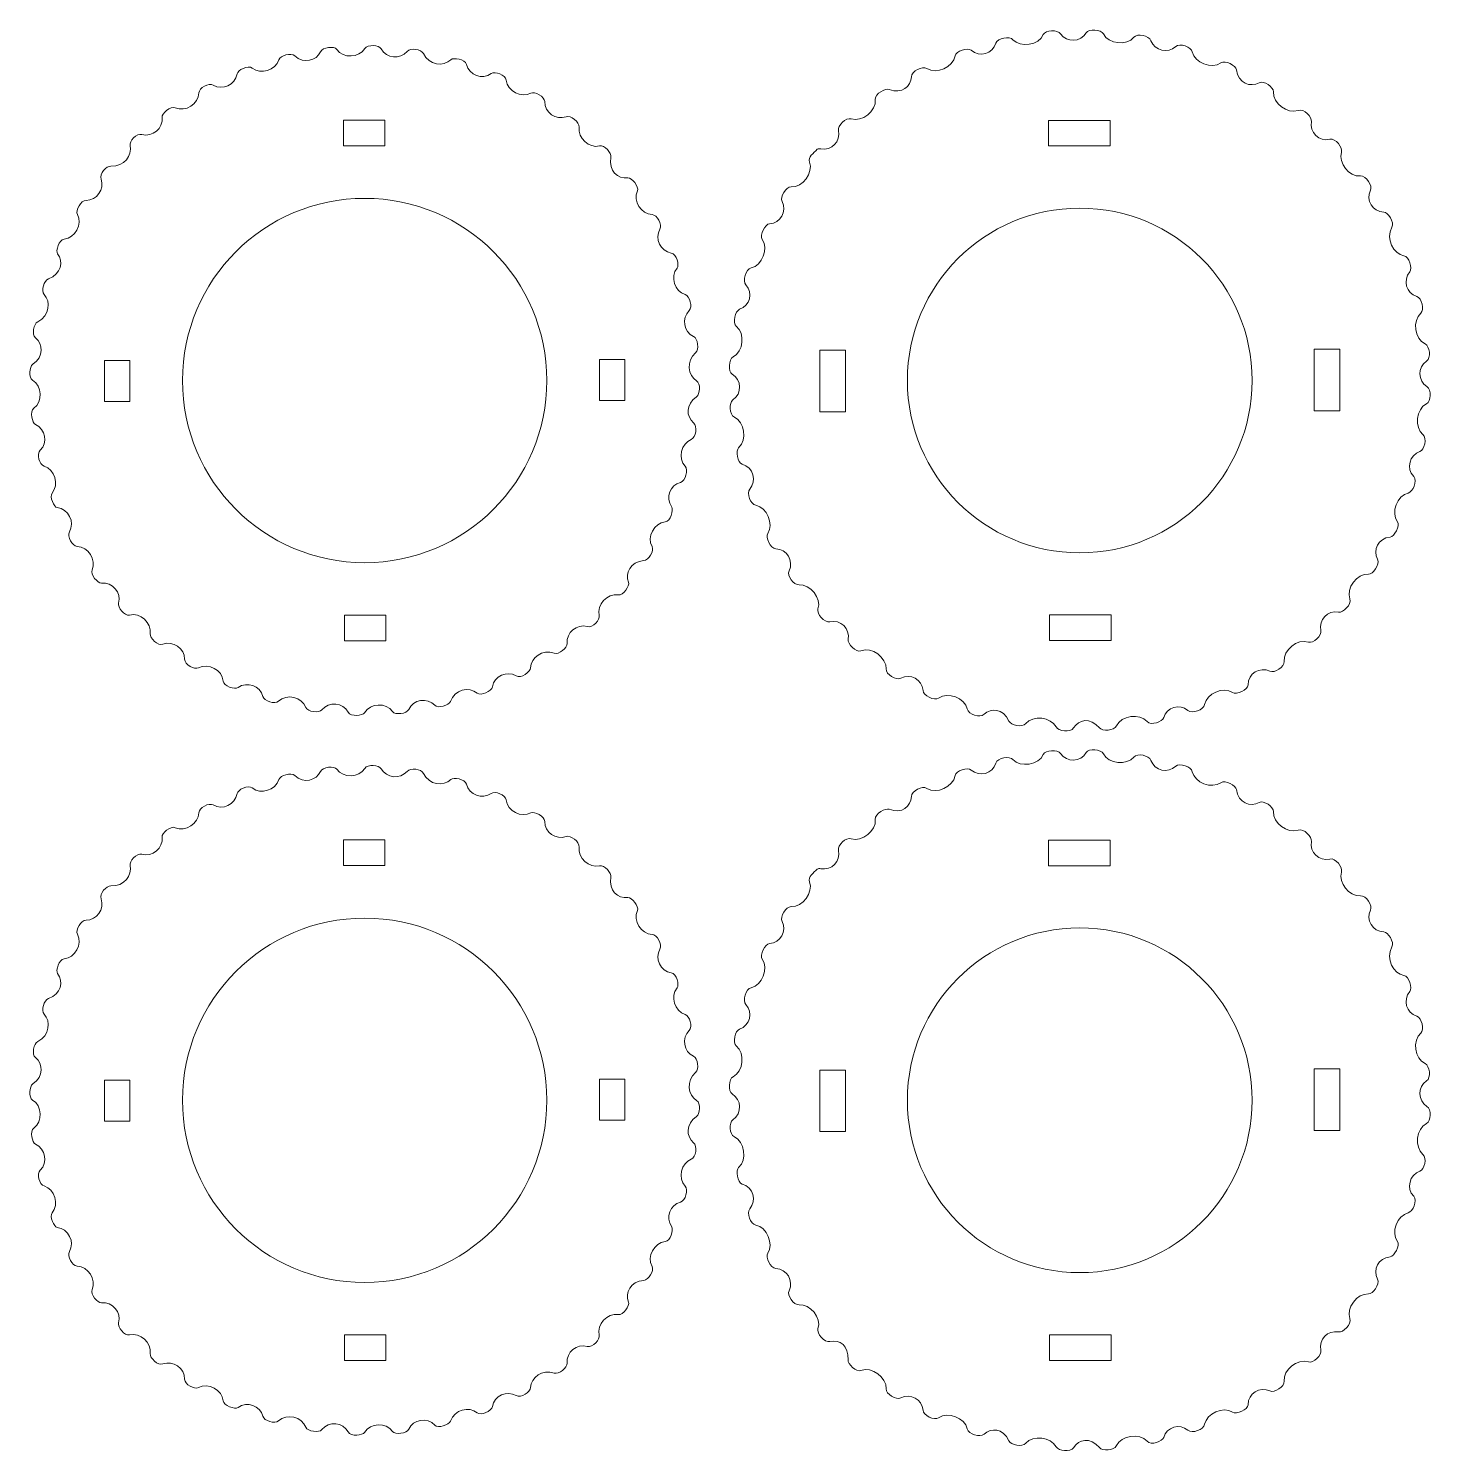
# Model space of a CAD drawing. Header units: centimetres. Extents: x -58 to 58, y -52 to 52.
# Drawn here: x -15.16 to 1.44, y -35.23 to -18.39 of the extents above; entities that cross this region are included whole.
import ezdxf

# ---------------------------------------------------------------- set-up
doc = ezdxf.new("R2010")
doc.units = ezdxf.units.CM
doc.header["$MEASUREMENT"] = 0
doc.layers.add('Camada 1', color=7, linetype='Continuous')

msp = doc.modelspace()

# ---------------------------------------------------------------- linework, layer by layer
at = {"layer": 'Camada 1', "color": 3, "lineweight": 9}
for points in [[(-3.51387, -18.522), (-3.55202, -18.47966), (-3.6971, -18.49992), (-3.71607, -18.5643)], [(-3.15511, -18.46235), (-3.20832, -18.58851), (-3.42526, -18.62031), (-3.51387, -18.522)], [(-2.95071, -18.45138), (-2.98402, -18.40265), (-3.13225, -18.40814), (-3.15511, -18.46235)], [(-2.64811, -18.44008), (-2.71447, -18.55424), (-2.87692, -18.55937), (-2.95071, -18.45138)], [(-2.44396, -18.45488), (-2.47088, -18.4021), (-2.61876, -18.38963), (-2.64811, -18.44008)], [(-2.08465, -18.49403), (-2.16903, -18.59662), (-2.38359, -18.57321), (-2.44396, -18.45488)], [(-1.88172, -18.5338), (-1.90392, -18.47288), (-2.04321, -18.44361), (-2.08465, -18.49403)], [(-12.00742, -18.71298), (-12.05021, -18.6738), (-12.1797, -18.70798), (-12.19524, -18.7606)], [(-11.70217, -18.66399), (-11.75112, -18.77082), (-11.8978, -18.81336), (-12.00742, -18.71298)], [(-11.50954, -18.6372), (-11.54057, -18.59256), (-11.6787, -18.61279), (-11.70217, -18.66399)], [(-11.17804, -18.62796), (-11.24631, -18.73833), (-11.43394, -18.74594), (-11.50954, -18.6372)], [(-10.98464, -18.6317), (-11.01005, -18.58491), (-11.14503, -18.5746), (-11.17804, -18.62796)], [(-10.67813, -18.66253), (-10.75965, -18.75958), (-10.92375, -18.74383), (-10.98464, -18.6317)], [(-10.48448, -18.68631), (-10.5089, -18.63584), (-10.63759, -18.61426), (-10.67813, -18.66253)], [(-10.16071, -18.75873), (-10.24973, -18.84429), (-10.41722, -18.82523), (-10.48448, -18.68631)], [(-4.008, -18.6475), (-4.04784, -18.61187), (-4.19088, -18.65572), (-4.19886, -18.71334)], [(-3.71607, -18.5643), (-3.75334, -18.69073), (-3.91011, -18.73504), (-4.008, -18.6475)], [(-1.58938, -18.60241), (-1.68293, -18.69146), (-1.8376, -18.65499), (-1.88172, -18.5338)], [(-1.39316, -18.66682), (-1.405, -18.61125), (-1.54079, -18.55616), (-1.58938, -18.60241)], [(-1.05641, -18.79697), (-1.16505, -18.87515), (-1.36574, -18.79561), (-1.39316, -18.66682)], [(-12.50879, -18.8591), (-12.5604, -18.8177), (-12.68243, -18.88356), (-12.68891, -18.925)], [(-12.19524, -18.7606), (-12.23212, -18.88532), (-12.40811, -18.93987), (-12.50879, -18.8591)], [(-9.97667, -18.81545), (-9.99186, -18.75167), (-10.13097, -18.73016), (-10.16071, -18.75873)], [(-9.6843, -18.92361), (-9.78786, -18.99909), (-9.94678, -18.94109), (-9.97667, -18.81545)], [(-4.53134, -18.86406), (-4.58634, -18.82827), (-4.71159, -18.89627), (-4.71427, -18.95978)], [(-4.19886, -18.71334), (-4.2176, -18.84897), (-4.42001, -18.93648), (-4.53134, -18.86406)], [(-0.87138, -18.87861), (-0.87799, -18.83228), (-1.00114, -18.7572), (-1.05641, -18.79697)], [(-12.68891, -18.925), (-12.70999, -19.05971), (-12.86258, -19.12451), (-12.96982, -19.06049)], [(-9.50811, -19.0001), (-9.51542, -18.94163), (-9.63876, -18.8904), (-9.6843, -18.92361)], [(-9.21515, -19.15417), (-9.32623, -19.21489), (-9.49132, -19.13446), (-9.50811, -19.0001)], [(-4.71427, -18.95978), (-4.71917, -19.07622), (-4.82694, -19.16974), (-4.97837, -19.11096)], [(-0.60338, -19.03137), (-0.70611, -19.08781), (-0.84842, -19.03984), (-0.87138, -18.87861)], [(-0.43481, -19.13916), (-0.43092, -19.08157), (-0.54796, -19.00094), (-0.60338, -19.03137)], [(-13.14024, -19.15224), (-13.14359, -19.28172), (-13.3009, -19.38103), (-13.41925, -19.32882)], [(-12.96982, -19.06049), (-13.0229, -19.02882), (-13.13875, -19.09439), (-13.14024, -19.15224)], [(-9.05127, -19.25459), (-9.04997, -19.1989), (-9.16956, -19.12926), (-9.21515, -19.15417)], [(-4.97837, -19.11096), (-5.01784, -19.09563), (-5.14848, -19.15632), (-5.14135, -19.23196)], [(-0.14201, -19.35767), (-0.2676, -19.40403), (-0.44382, -19.27279), (-0.43481, -19.13916)], [(-13.41925, -19.32882), (-13.47949, -19.30225), (-13.58201, -19.39739), (-13.57619, -19.44028)], [(-8.79733, -19.43295), (-8.91696, -19.47938), (-9.05421, -19.38321), (-9.05127, -19.25459)], [(-5.14135, -19.23196), (-5.12877, -19.365), (-5.3002, -19.5012), (-5.42691, -19.45863)], [(0.0154, -19.491), (0.0253, -19.43986), (-0.07365, -19.33244), (-0.14201, -19.35767)], [(-13.57619, -19.44028), (-13.55888, -19.56809), (-13.68933, -19.68058), (-13.81522, -19.6427)], [(-8.64523, -19.55776), (-8.63627, -19.49542), (-8.74654, -19.41324), (-8.79733, -19.43295)], [(-5.42691, -19.45863), (-5.4876, -19.43823), (-5.59003, -19.53542), (-5.57608, -19.5975)], [(0.2342, -19.69927), (0.10722, -19.7304), (-0.00941, -19.61927), (0.0154, -19.491)], [(-13.81522, -19.6427), (-13.87421, -19.62494), (-13.96692, -19.72662), (-13.95483, -19.77482)], [(-8.40161, -19.77847), (-8.52734, -19.80974), (-8.66365, -19.68582), (-8.64523, -19.55776)], [(-5.57608, -19.5975), (-5.54766, -19.72399), (-5.66008, -19.83941), (-5.78739, -19.81395)], [(0.37089, -19.85313), (0.38818, -19.79968), (0.30034, -19.68305), (0.2342, -19.69927)], [(-13.95483, -19.77482), (-13.92619, -19.88916), (-14.02323, -20.0277), (-14.18008, -20.01688)], [(-8.26904, -19.91404), (-8.25948, -19.86385), (-8.34416, -19.76417), (-8.40161, -19.77847)], [(-5.82732, -19.81754), (-5.87319, -19.86298), (-5.94077, -19.91023), (-5.91855, -19.96973)], [(-5.8273, -19.81752), (-5.8273, -19.81752), (-5.8273, -19.81753), (-5.82732, -19.81754)], [(-5.78739, -19.81395), (-5.80157, -19.81111), (-5.81373, -19.81264), (-5.8273, -19.81752)], [(0.59489, -20.13381), (0.46291, -20.14614), (0.33024, -19.97878), (0.37089, -19.85313)], [(-14.18008, -20.01688), (-14.2327, -20.01324), (-14.31966, -20.10724), (-14.29649, -20.17118)], [(-8.06996, -20.15622), (-8.1864, -20.16987), (-8.29895, -20.07106), (-8.26904, -19.91404)], [(-5.91855, -19.96973), (-5.87185, -20.09484), (-6.00163, -20.2704), (-6.13485, -20.26263)], [(-14.29649, -20.17118), (-14.25355, -20.28959), (-14.3485, -20.42379), (-14.4748, -20.42215)], [(-7.95445, -20.30938), (-7.93174, -20.26119), (-8.01876, -20.15023), (-8.06996, -20.15622)], [(0.71525, -20.30295), (0.73959, -20.25426), (0.66481, -20.12728), (0.59489, -20.13381)], [(-7.78011, -20.59037), (-7.91067, -20.58767), (-8.01106, -20.42953), (-7.95445, -20.30938)], [(-6.13485, -20.26263), (-6.19916, -20.25887), (-6.27293, -20.3805), (-6.24359, -20.43621)], [(0.87019, -20.56109), (0.73929, -20.55761), (0.65663, -20.42013), (0.71525, -20.30295)], [(-14.4748, -20.42215), (-14.53246, -20.42141), (-14.60372, -20.54039), (-14.5776, -20.5892)], [(-13.33406, -22.55212), (-13.33406, -21.36249), (-12.36965, -20.39811), (-11.18003, -20.39811)], [(-11.18003, -20.39811), (-9.99037, -20.39811), (-9.02598, -21.36249), (-9.02598, -22.55212)], [(-6.24359, -20.43621), (-6.18265, -20.55188), (-6.26308, -20.69197), (-6.39328, -20.69878)], [(-4.76201, -22.5518), (-4.76201, -21.42619), (-3.84952, -20.51367), (-2.72391, -20.51367)], [(-2.72391, -20.51367), (-1.59827, -20.51367), (-0.68579, -21.42619), (-0.68579, -22.5518)], [(-14.5776, -20.5892), (-14.51636, -20.70358), (-14.60355, -20.86904), (-14.73519, -20.88004)], [(-7.68805, -20.7638), (-7.65603, -20.70987), (-7.72591, -20.59147), (-7.78011, -20.59037)], [(-6.39328, -20.69878), (-6.44161, -20.7013), (-6.51519, -20.83364), (-6.47866, -20.88437)], [(0.9673, -20.738), (0.99937, -20.68054), (0.92213, -20.56248), (0.87019, -20.56109)], [(-7.55542, -21.04476), (-7.68208, -21.0253), (-7.7532, -20.8736), (-7.68805, -20.7638)], [(1.11009, -21.07673), (0.99092, -21.05694), (0.88804, -20.87999), (0.9673, -20.738)], [(-14.73519, -20.88004), (-14.79224, -20.8848), (-14.83766, -21.02191), (-14.81159, -21.05465)], [(-7.4866, -21.22434), (-7.45771, -21.18833), (-7.48891, -21.05499), (-7.55542, -21.04476)], [(-6.47866, -20.88437), (-6.40074, -20.99261), (-6.47893, -21.19282), (-6.60882, -21.22102)], [(-14.81159, -21.05465), (-14.74259, -21.14124), (-14.76378, -21.29449), (-14.92021, -21.35025)], [(1.1789, -21.26755), (1.21562, -21.22567), (1.16971, -21.08663), (1.11009, -21.07673)], [(-14.92021, -21.35025), (-14.96925, -21.36775), (-15.01253, -21.48942), (-14.97003, -21.53444)], [(-7.38946, -21.53705), (-7.51301, -21.49978), (-7.56744, -21.32507), (-7.4866, -21.22434)], [(-6.60882, -21.22102), (-6.67379, -21.23513), (-6.71478, -21.37483), (-6.67268, -21.42076)], [(1.26084, -21.55888), (1.1372, -21.52033), (1.09322, -21.36527), (1.1789, -21.26755)], [(-14.97003, -21.53444), (-14.89049, -21.61868), (-14.90335, -21.78495), (-15.04668, -21.85775)], [(-7.34226, -21.72589), (-7.29853, -21.68451), (-7.33689, -21.5529), (-7.38946, -21.53705)], [(-6.67268, -21.42076), (-6.58546, -21.51595), (-6.62424, -21.66816), (-6.74625, -21.71022)], [(-6.74625, -21.71022), (-6.79954, -21.72859), (-6.83118, -21.87448), (-6.78555, -21.9099)], [(1.30767, -21.75728), (1.35397, -21.71682), (1.32164, -21.57785), (1.26084, -21.55888)], [(-15.04668, -21.85775), (-15.09333, -21.88145), (-15.11938, -22.00914), (-15.07198, -22.04743)], [(-7.28955, -22.03141), (-7.40726, -21.97941), (-7.43597, -21.81456), (-7.34226, -21.72589)], [(1.35942, -22.11783), (1.23848, -22.06144), (1.20716, -21.84514), (1.30767, -21.75728)], [(-15.07198, -22.04743), (-14.9816, -22.12041), (-14.97281, -22.2696), (-15.10375, -22.35917)], [(-7.26649, -22.22374), (-7.22222, -22.18655), (-7.23938, -22.05357), (-7.28955, -22.03141)], [(-6.78555, -21.9099), (-6.67728, -21.99395), (-6.70237, -22.21361), (-6.82287, -22.27317)], [(-7.25434, -22.55551), (-7.35672, -22.49349), (-7.38261, -22.32126), (-7.26649, -22.22374)], [(1.37767, -22.32291), (1.43071, -22.28691), (1.41715, -22.14474), (1.35942, -22.11783)], [(-15.10375, -22.35917), (-15.14761, -22.38916), (-15.15551, -22.51904), (-15.10604, -22.54882)], [(-6.82287, -22.27317), (-6.87586, -22.29936), (-6.8841, -22.44777), (-6.83559, -22.47603)], [(1.38205, -22.6241), (1.27305, -22.55502), (1.2701, -22.39597), (1.37767, -22.32291)], [(-15.10604, -22.54882), (-14.99413, -22.61623), (-14.98628, -22.80405), (-15.09225, -22.8805)], [(-11.18003, -24.70616), (-12.36965, -24.70616), (-13.33406, -23.74177), (-13.33406, -22.55212)], [(-9.02598, -22.55212), (-9.02598, -23.74177), (-9.99037, -24.70616), (-11.18003, -24.70616)], [(-7.25619, -22.74505), (-7.21251, -22.71493), (-7.2044, -22.58575), (-7.25434, -22.55551)], [(-6.83559, -22.47603), (-6.72064, -22.54295), (-6.71609, -22.70902), (-6.82591, -22.78258)], [(-2.72391, -24.5899), (-3.84952, -24.5899), (-4.76201, -23.67742), (-4.76201, -22.5518)], [(-0.68579, -22.5518), (-0.68579, -23.67742), (-1.59827, -24.5899), (-2.72391, -24.5899)], [(1.37562, -22.82778), (1.4314, -22.80029), (1.43575, -22.65813), (1.38205, -22.6241)], [(-15.09225, -22.8805), (-15.14561, -22.91901), (-15.11056, -23.05486), (-15.07386, -23.07105)], [(-7.29046, -23.05399), (-7.37936, -22.97926), (-7.38501, -22.83387), (-7.25619, -22.74505)], [(-6.82591, -22.78258), (-6.87256, -22.81383), (-6.87102, -22.95573), (-6.80816, -22.98467)], [(1.33459, -23.19188), (1.23014, -23.10698), (1.2548, -22.88728), (1.37562, -22.82778)], [(-7.3176, -23.2482), (-7.26133, -23.22624), (-7.24336, -23.09358), (-7.29046, -23.05399)], [(-6.80816, -22.98467), (-6.6907, -23.03873), (-6.65086, -23.25202), (-6.75888, -23.34716)], [(-15.07386, -23.07105), (-14.94961, -23.1259), (-14.92618, -23.29002), (-15.0159, -23.37722)], [(1.29903, -23.39081), (1.34961, -23.37392), (1.38716, -23.23463), (1.33459, -23.19188)], [(-15.0159, -23.37722), (-15.06022, -23.42031), (-15.02696, -23.54906), (-14.97147, -23.56556)], [(-7.3903, -23.56695), (-7.47789, -23.47277), (-7.43745, -23.29497), (-7.3176, -23.2482)], [(-6.75888, -23.34716), (-6.79268, -23.37694), (-6.7743, -23.5267), (-6.71512, -23.5428)], [(1.22487, -23.68754), (1.13458, -23.59236), (1.17429, -23.43243), (1.29903, -23.39081)], [(-14.97147, -23.56556), (-14.84682, -23.60258), (-14.7907, -23.78258), (-14.87626, -23.88369)], [(-7.44622, -23.75675), (-7.38341, -23.74081), (-7.35246, -23.60761), (-7.3903, -23.56695)], [(-6.71512, -23.5428), (-6.58638, -23.57781), (-6.53928, -23.73754), (-6.62694, -23.83686)], [(1.16105, -23.88253), (1.21404, -23.87118), (1.27342, -23.73875), (1.22487, -23.68754)], [(-14.87626, -23.88369), (-14.91076, -23.92447), (-14.85046, -24.05237), (-14.8176, -24.05535)], [(-7.54836, -24.0497), (-7.62944, -23.93079), (-7.5627, -23.78635), (-7.44622, -23.75675)], [(-6.62694, -23.83686), (-6.66775, -23.88312), (-6.61872, -24.01671), (-6.55575, -24.02781)], [(1.03324, -24.22306), (0.95071, -24.11403), (1.03147, -23.91025), (1.16105, -23.88253)], [(-14.8176, -24.05535), (-14.68165, -24.06765), (-14.60459, -24.22937), (-14.67167, -24.34192)], [(-7.62778, -24.22385), (-7.56245, -24.21724), (-7.52526, -24.08358), (-7.54836, -24.0497)], [(-6.55575, -24.02781), (-6.42488, -24.05086), (-6.33923, -24.24941), (-6.41309, -24.36005)], [(-7.78205, -24.51576), (-7.84405, -24.4015), (-7.75704, -24.23695), (-7.62778, -24.22385)], [(0.94581, -24.4038), (0.99404, -24.39932), (1.06554, -24.26573), (1.03324, -24.22306)], [(-14.67167, -24.34192), (-14.70322, -24.39487), (-14.63775, -24.51132), (-14.57995, -24.51299)], [(-6.41309, -24.36005), (-6.44456, -24.40722), (-6.38417, -24.53952), (-6.31817, -24.54146)], [(0.79634, -24.66649), (0.73909, -24.55728), (0.80461, -24.41695), (0.94581, -24.4038)], [(-14.57995, -24.51299), (-14.44942, -24.51672), (-14.35121, -24.67329), (-14.40332, -24.79141)], [(-7.87828, -24.68112), (-7.82565, -24.67706), (-7.75333, -24.56868), (-7.78205, -24.51576)], [(-6.31817, -24.54146), (-6.18725, -24.5453), (-6.10283, -24.6858), (-6.16159, -24.8033)], [(-8.05983, -24.93828), (-8.10423, -24.83003), (-8.03884, -24.69347), (-7.87828, -24.68112)], [(0.69189, -24.8425), (0.73763, -24.84607), (0.82975, -24.7302), (0.79634, -24.66649)], [(-14.40332, -24.79141), (-14.42697, -24.8451), (-14.33645, -24.95342), (-14.29119, -24.94787)], [(-6.16159, -24.8033), (-6.18887, -24.8578), (-6.10732, -24.97491), (-6.04286, -24.96926)], [(0.47022, -25.13367), (0.42481, -25.01065), (0.55152, -24.83156), (0.69189, -24.8425)], [(-14.29119, -24.94787), (-14.16237, -24.93212), (-14.05414, -25.06064), (-14.08947, -25.18408)], [(-8.40516, -25.32951), (-8.43687, -25.20247), (-8.31094, -25.06621), (-8.18244, -25.08678)], [(-8.18244, -25.08678), (-8.11706, -25.09727), (-8.04461, -24.97537), (-8.05983, -24.93828)], [(-6.04286, -24.96926), (-5.91004, -24.95762), (-5.77626, -25.12646), (-5.8193, -25.25299)], [(-14.08947, -25.18408), (-14.10364, -25.23358), (-14.02229, -25.3411), (-13.95934, -25.32528)], [(-5.8193, -25.25299), (-5.8379, -25.30769), (-5.74445, -25.41958), (-5.67784, -25.40439)], [(0.33679, -25.29108), (0.38811, -25.30098), (0.49544, -25.20206), (0.47022, -25.13367)], [(-13.95934, -25.32528), (-13.83298, -25.29348), (-13.69612, -25.41855), (-13.71492, -25.54707)], [(-8.54823, -25.46171), (-8.48432, -25.47995), (-8.39332, -25.37693), (-8.40516, -25.32951)], [(-5.67784, -25.40439), (-5.55179, -25.37569), (-5.43924, -25.4867), (-5.46299, -25.61158)], [(0.12839, -25.50693), (0.09937, -25.38065), (0.20971, -25.26657), (0.33679, -25.29108)], [(-13.71492, -25.54707), (-13.72259, -25.59958), (-13.62519, -25.69312), (-13.56525, -25.6698)], [(-8.78491, -25.66012), (-8.79802, -25.53319), (-8.67094, -25.4267), (-8.54823, -25.46171)], [(-0.02071, -25.64558), (0.03664, -25.6651), (0.14163, -25.56461), (0.12839, -25.50693)], [(-13.56525, -25.6698), (-13.44562, -25.62325), (-13.30709, -25.71992), (-13.30897, -25.84794)], [(-9.21792, -25.94844), (-9.21311, -25.83085), (-9.08033, -25.72569), (-8.93889, -25.77717)], [(-8.93889, -25.77717), (-8.88741, -25.79591), (-8.77944, -25.71321), (-8.78491, -25.66012)], [(-5.46299, -25.61158), (-5.47354, -25.66707), (-5.36792, -25.77101), (-5.31152, -25.748)], [(-5.31152, -25.748), (-5.18419, -25.69607), (-5.00552, -25.8291), (-5.01362, -25.96244)], [(-0.30677, -25.87412), (-0.321, -25.73995), (-0.1484, -25.60212), (-0.02071, -25.64558)], [(-13.30897, -25.84794), (-13.30991, -25.91231), (-13.19182, -25.97515), (-13.14515, -25.94975)], [(-13.14515, -25.94975), (-13.03049, -25.88734), (-12.86307, -25.97554), (-12.85211, -26.10731)], [(-0.47525, -25.98917), (-0.42194, -26.01511), (-0.29981, -25.93976), (-0.30677, -25.87412)], [(-9.66932, -26.17266), (-9.64809, -26.04743), (-9.49781, -25.9781), (-9.38871, -26.04399)], [(-9.38871, -26.04399), (-9.33198, -26.07827), (-9.22005, -26.00061), (-9.21792, -25.94844)], [(-5.01362, -25.96244), (-5.01754, -26.02695), (-4.89384, -26.10045), (-4.84149, -26.07229)], [(-4.84149, -26.07229), (-4.72737, -26.01094), (-4.58651, -26.08748), (-4.5773, -26.2178)], [(-0.73419, -26.15128), (-0.73424, -26.01831), (-0.59381, -25.93142), (-0.47525, -25.98917)], [(-12.85211, -26.10731), (-12.8476, -26.16141), (-12.71475, -26.2125), (-12.67619, -26.18338)], [(-12.67619, -26.18338), (-12.57271, -26.10521), (-12.41388, -26.16221), (-12.38314, -26.28796)], [(-12.19725, -26.34253), (-12.10172, -26.25259), (-11.91949, -26.29499), (-11.87496, -26.41895)], [(-10.16621, -26.34743), (-10.11995, -26.20757), (-9.94371, -26.16785), (-9.84848, -26.24835)], [(-9.84848, -26.24835), (-9.80698, -26.28342), (-9.67873, -26.22818), (-9.66932, -26.17266)], [(-4.5773, -26.2178), (-4.57322, -26.27559), (-4.44502, -26.34436), (-4.39297, -26.30658)], [(-4.39297, -26.30658), (-4.28449, -26.22782), (-4.08227, -26.30769), (-4.05387, -26.43593)], [(-1.24691, -26.38324), (-1.224, -26.25355), (-1.02853, -26.16782), (-0.91784, -26.23982)], [(-0.91784, -26.23982), (-0.86995, -26.27096), (-0.73417, -26.21112), (-0.73419, -26.15128)], [(-12.38314, -26.28796), (-12.37007, -26.34142), (-12.24195, -26.38463), (-12.19725, -26.34253)], [(-11.87496, -26.41895), (-11.85659, -26.47008), (-11.7151, -26.48497), (-11.68534, -26.44688)], [(-11.68534, -26.44688), (-11.60463, -26.34365), (-11.43557, -26.35909), (-11.37426, -26.47336)], [(-11.18292, -26.48028), (-11.11447, -26.36452), (-10.9259, -26.3585), (-10.8505, -26.46706)], [(-10.65933, -26.44158), (-10.60645, -26.32379), (-10.43899, -26.29583), (-10.35122, -26.39258)], [(-10.35122, -26.39258), (-10.31365, -26.43398), (-10.1803, -26.39005), (-10.16621, -26.34743)], [(-4.05387, -26.43593), (-4.03893, -26.50335), (-3.9025, -26.54278), (-3.85545, -26.49941)], [(-3.85545, -26.49941), (-3.77323, -26.4236), (-3.63121, -26.42598), (-3.56207, -26.57862)], [(-1.73134, -26.53861), (-1.69446, -26.41494), (-1.54287, -26.36977), (-1.44424, -26.45253)], [(-1.44424, -26.45253), (-1.39323, -26.49531), (-1.25843, -26.44849), (-1.24691, -26.38324)], [(-11.37426, -26.47336), (-11.34306, -26.5315), (-11.2031, -26.51441), (-11.18292, -26.48028)], [(-10.8505, -26.46706), (-10.82143, -26.50891), (-10.68293, -26.49416), (-10.65933, -26.44158)], [(-3.56207, -26.57862), (-3.53841, -26.63089), (-3.40333, -26.65799), (-3.36152, -26.60823)], [(-3.36152, -26.60823), (-3.27676, -26.50733), (-3.0637, -26.53082), (-3.00382, -26.64867)], [(-2.79761, -26.66021), (-2.73693, -26.56083), (-2.59963, -26.53075), (-2.49171, -26.65902)], [(-2.28932, -26.6353), (-2.23294, -26.51409), (-2.01634, -26.48252), (-1.92841, -26.58349)], [(-1.92841, -26.58349), (-1.88059, -26.6384), (-1.74491, -26.58411), (-1.73134, -26.53861)], [(-3.00382, -26.64867), (-2.97777, -26.69996), (-2.8323, -26.71705), (-2.79761, -26.66021)], [(-2.49171, -26.65902), (-2.45828, -26.69874), (-2.31839, -26.6978), (-2.28932, -26.6353)], [(-2.95071, -26.96239), (-2.98416, -26.91366), (-3.13225, -26.9192), (-3.15511, -26.97338)], [(-2.44396, -26.96591), (-2.47093, -26.91306), (-2.61879, -26.90069), (-2.64811, -26.95113)], [(-11.50954, -27.14824), (-11.54062, -27.10351), (-11.67874, -27.12389), (-11.70217, -27.17503)], [(-10.98464, -27.14274), (-11.01005, -27.09594), (-11.14503, -27.08564), (-11.17804, -27.139)], [(-3.71607, -27.07531), (-3.75337, -27.20185), (-3.91015, -27.24602), (-4.008, -27.15854)], [(-3.51387, -27.03304), (-3.55202, -26.9907), (-3.6971, -27.01098), (-3.71607, -27.07531)], [(-3.15511, -26.97338), (-3.20832, -27.09956), (-3.42526, -27.13134), (-3.51387, -27.03304)], [(-2.64811, -26.95113), (-2.71418, -27.06479), (-2.87619, -27.0709), (-2.95071, -26.96239)], [(-2.08465, -27.00506), (-2.16903, -27.10765), (-2.38359, -27.08426), (-2.44396, -26.96591)], [(-1.88172, -27.04483), (-1.90392, -26.98391), (-2.04321, -26.95464), (-2.08465, -27.00506)], [(-1.58938, -27.11345), (-1.68293, -27.20252), (-1.8376, -27.166), (-1.88172, -27.04483)], [(-1.39316, -27.17785), (-1.405, -27.12226), (-1.54079, -27.06719), (-1.58938, -27.11345)], [(-12.19524, -27.27163), (-12.23209, -27.39629), (-12.40799, -27.45097), (-12.50879, -27.37011)], [(-12.00742, -27.22401), (-12.05013, -27.18488), (-12.17965, -27.21888), (-12.19524, -27.27163)], [(-11.70217, -27.17503), (-11.75116, -27.28188), (-11.89782, -27.32437), (-12.00742, -27.22401)], [(-11.17804, -27.139), (-11.24636, -27.24944), (-11.43403, -27.2569), (-11.50954, -27.14824)], [(-10.67813, -27.17357), (-10.7596, -27.27056), (-10.92372, -27.25491), (-10.98464, -27.14274)], [(-10.48448, -27.19734), (-10.5089, -27.14687), (-10.63759, -27.12531), (-10.67813, -27.17357)], [(-10.16071, -27.26978), (-10.24976, -27.35535), (-10.41731, -27.33621), (-10.48448, -27.19734)], [(-9.97667, -27.32648), (-9.99184, -27.26274), (-10.13092, -27.24115), (-10.16071, -27.26978)], [(-4.19886, -27.22435), (-4.2176, -27.36006), (-4.42003, -27.44749), (-4.53134, -27.37509)], [(-4.008, -27.15854), (-4.04787, -27.12288), (-4.19091, -27.16676), (-4.19886, -27.22435)], [(-1.05641, -27.30801), (-1.16427, -27.38568), (-1.36548, -27.30798), (-1.39316, -27.17785)], [(-0.87138, -27.38965), (-0.87797, -27.34332), (-1.00116, -27.26824), (-1.05641, -27.30801)], [(-12.68891, -27.43603), (-12.70996, -27.57064), (-12.86243, -27.63555), (-12.96982, -27.5715)], [(-12.50879, -27.37011), (-12.56037, -27.32875), (-12.68243, -27.39455), (-12.68891, -27.43603)], [(-9.6843, -27.43464), (-9.78783, -27.51012), (-9.94678, -27.4521), (-9.97667, -27.32648)], [(-9.50811, -27.51113), (-9.51542, -27.45267), (-9.63876, -27.40144), (-9.6843, -27.43464)], [(-4.53134, -27.37509), (-4.58637, -27.33928), (-4.71159, -27.40731), (-4.71427, -27.47083)], [(-0.60338, -27.54238), (-0.70627, -27.59887), (-0.84842, -27.55078), (-0.87138, -27.38965)], [(-12.96982, -27.5715), (-13.0229, -27.53986), (-13.13875, -27.60543), (-13.14024, -27.66327)], [(-9.21515, -27.66519), (-9.32651, -27.72595), (-9.49132, -27.64535), (-9.50811, -27.51113)], [(-4.97837, -27.62199), (-5.01784, -27.60667), (-5.1485, -27.66737), (-5.14135, -27.74299)], [(-4.71427, -27.47083), (-4.71917, -27.58723), (-4.82694, -27.68079), (-4.97837, -27.62199)], [(-0.43481, -27.65021), (-0.43092, -27.59255), (-0.54801, -27.51198), (-0.60338, -27.54238)], [(-13.14024, -27.66327), (-13.14359, -27.79276), (-13.3009, -27.89206), (-13.41925, -27.83986)], [(-9.05127, -27.76563), (-9.04997, -27.70991), (-9.16956, -27.64032), (-9.21515, -27.66519)], [(-8.79733, -27.94398), (-8.91696, -27.99042), (-9.05421, -27.89424), (-9.05127, -27.76563)], [(-5.14135, -27.74299), (-5.12877, -27.87601), (-5.3002, -28.01223), (-5.42691, -27.96966)], [(-0.14201, -27.86868), (-0.26762, -27.91499), (-0.44382, -27.78389), (-0.43481, -27.65021)], [(-13.57619, -27.95131), (-13.55921, -28.07992), (-13.68965, -28.19144), (-13.81522, -28.15371)], [(-13.41925, -27.83986), (-13.47942, -27.81332), (-13.58189, -27.90824), (-13.57619, -27.95131)], [(-8.64523, -28.06879), (-8.63627, -28.00647), (-8.74654, -27.92428), (-8.79733, -27.94398)], [(-5.42691, -27.96966), (-5.4876, -27.94927), (-5.59003, -28.04645), (-5.57608, -28.10854)], [(0.0154, -28.00203), (0.0253, -27.9509), (-0.07365, -27.84348), (-0.14201, -27.86868)], [(-8.40161, -28.2895), (-8.52734, -28.32083), (-8.66365, -28.19685), (-8.64523, -28.06879)], [(-5.57608, -28.10854), (-5.54766, -28.235), (-5.66008, -28.35044), (-5.78739, -28.32499)], [(0.2342, -28.21028), (0.10717, -28.24144), (-0.00941, -28.13028), (0.0154, -28.00203)], [(-13.95483, -28.28586), (-13.92629, -28.39969), (-14.02172, -28.53777), (-14.18008, -28.52792)], [(-13.81522, -28.15371), (-13.87421, -28.13598), (-13.96692, -28.23765), (-13.95483, -28.28586)], [(-8.26904, -28.42508), (-8.25948, -28.37486), (-8.34416, -28.2752), (-8.40161, -28.2895)], [(0.37089, -28.36416), (0.3882, -28.31065), (0.30027, -28.1941), (0.2342, -28.21028)], [(-8.06996, -28.66725), (-8.18638, -28.68088), (-8.29895, -28.58214), (-8.26904, -28.42508)], [(-5.82732, -28.32858), (-5.87319, -28.37401), (-5.94077, -28.42127), (-5.91855, -28.48077)], [(-5.8273, -28.32856), (-5.8273, -28.32856), (-5.8273, -28.32857), (-5.82732, -28.32858)], [(-5.78739, -28.32499), (-5.80157, -28.32214), (-5.81373, -28.32368), (-5.8273, -28.32856)], [(0.59489, -28.64485), (0.46291, -28.65715), (0.33024, -28.48981), (0.37089, -28.36416)], [(-14.18008, -28.52792), (-14.2334, -28.5246), (-14.31954, -28.61861), (-14.29649, -28.68221)], [(-5.91855, -28.48077), (-5.872, -28.60542), (-6.00161, -28.782), (-6.13485, -28.77366)], [(-14.29649, -28.68221), (-14.25352, -28.8007), (-14.34857, -28.93482), (-14.4748, -28.93318)], [(-7.95445, -28.82042), (-7.93174, -28.77226), (-8.01873, -28.66127), (-8.06996, -28.66725)], [(-6.13485, -28.77366), (-6.19884, -28.76965), (-6.27311, -28.89123), (-6.24359, -28.94725)], [(0.71525, -28.81398), (0.73959, -28.7653), (0.66481, -28.63834), (0.59489, -28.64485)], [(-14.4748, -28.93318), (-14.53248, -28.93244), (-14.60372, -29.05143), (-14.5776, -29.10023)], [(-13.33406, -31.06315), (-13.33406, -29.87353), (-12.36965, -28.90912), (-11.18003, -28.90912)], [(-11.18003, -28.90912), (-9.99037, -28.90912), (-9.02598, -29.87353), (-9.02598, -31.06315)], [(-7.78011, -29.1014), (-7.91069, -29.09865), (-8.01106, -28.94054), (-7.95445, -28.82042)], [(-6.24359, -28.94725), (-6.18265, -29.06289), (-6.26305, -29.203), (-6.39328, -29.20981)], [(0.87019, -29.07213), (0.73929, -29.06864), (0.65663, -28.93116), (0.71525, -28.81398)], [(-14.5776, -29.10023), (-14.51633, -29.21478), (-14.60365, -29.38008), (-14.73519, -29.39107)], [(-7.68805, -29.27484), (-7.65606, -29.22088), (-7.72591, -29.10254), (-7.78011, -29.1014)], [(-4.76201, -31.06283), (-4.76201, -29.9372), (-3.84952, -29.02471), (-2.72391, -29.02471)], [(-2.72391, -29.02471), (-1.59827, -29.02471), (-0.68579, -29.9372), (-0.68579, -31.06283)], [(0.9673, -29.24903), (0.99937, -29.19159), (0.92213, -29.07352), (0.87019, -29.07213)], [(-7.55542, -29.5558), (-7.68199, -29.53636), (-7.75323, -29.38474), (-7.68805, -29.27484)], [(-6.39328, -29.20981), (-6.44164, -29.21233), (-6.51519, -29.34467), (-6.47866, -29.3954)], [(1.11009, -29.58777), (0.99092, -29.56798), (0.88804, -29.39102), (0.9673, -29.24903)], [(-14.73519, -29.39107), (-14.79182, -29.39581), (-14.83763, -29.53166), (-14.81159, -29.56568)], [(-6.47866, -29.3954), (-6.40074, -29.50364), (-6.47893, -29.70385), (-6.60882, -29.73205)], [(-14.81159, -29.56568), (-14.74057, -29.65844), (-14.76827, -29.80798), (-14.92021, -29.86128)], [(-7.4866, -29.73537), (-7.45771, -29.69938), (-7.48891, -29.56602), (-7.55542, -29.5558)], [(1.1789, -29.77858), (1.21562, -29.73672), (1.16971, -29.59767), (1.11009, -29.58777)], [(-7.38946, -30.04808), (-7.51298, -30.01081), (-7.56746, -29.83611), (-7.4866, -29.73537)], [(-6.60882, -29.73205), (-6.67382, -29.74618), (-6.71475, -29.88586), (-6.67268, -29.93179)], [(1.26084, -30.06992), (1.1372, -30.03136), (1.09322, -29.87631), (1.1789, -29.77858)], [(-14.92021, -29.86128), (-14.96893, -29.87835), (-15.01265, -30.00034), (-14.97003, -30.04548)], [(-6.67268, -29.93179), (-6.58557, -30.02689), (-6.62419, -30.17937), (-6.74625, -30.22125)], [(-14.97003, -30.04548), (-14.89049, -30.1297), (-14.90335, -30.29598), (-15.04668, -30.36879)], [(-7.34226, -30.23692), (-7.29853, -30.19555), (-7.33689, -30.06393), (-7.38946, -30.04808)], [(1.30767, -30.26831), (1.35397, -30.22785), (1.32164, -30.08889), (1.26084, -30.06992)], [(-7.28955, -30.54244), (-7.40726, -30.49044), (-7.43597, -30.3256), (-7.34226, -30.23692)], [(-6.74625, -30.22125), (-6.79946, -30.23949), (-6.83121, -30.38547), (-6.78555, -30.42093)], [(1.35942, -30.62886), (1.23848, -30.57248), (1.20716, -30.35618), (1.30767, -30.26831)], [(-15.04668, -30.36879), (-15.09319, -30.39241), (-15.11949, -30.5199), (-15.07198, -30.55846)], [(-6.78555, -30.42093), (-6.67728, -30.50498), (-6.70237, -30.72464), (-6.82287, -30.78418)], [(-15.07198, -30.55846), (-14.98121, -30.63216), (-14.97326, -30.78098), (-15.10375, -30.8702)], [(-7.26649, -30.73477), (-7.22222, -30.69756), (-7.23938, -30.5646), (-7.28955, -30.54244)], [(1.37767, -30.83395), (1.43071, -30.79795), (1.41715, -30.65578), (1.35942, -30.62886)], [(-7.25434, -31.06654), (-7.3567, -31.00454), (-7.38263, -30.83239), (-7.26649, -30.73477)], [(-6.82287, -30.78418), (-6.87581, -30.81032), (-6.88413, -30.95878), (-6.83559, -30.98706)], [(-15.10375, -30.8702), (-15.14761, -30.90019), (-15.15548, -31.03007), (-15.10604, -31.05987)], [(1.38205, -31.13515), (1.27305, -31.06603), (1.27012, -30.90695), (1.37767, -30.83395)], [(-15.10604, -31.05987), (-14.99413, -31.12727), (-14.98628, -31.31509), (-15.09225, -31.39153)], [(-11.18003, -33.21719), (-12.36965, -33.21719), (-13.33406, -32.25281), (-13.33406, -31.06315)], [(-9.02598, -31.06315), (-9.02598, -32.25281), (-9.99037, -33.21719), (-11.18003, -33.21719)], [(-7.25619, -31.25609), (-7.21269, -31.2264), (-7.20426, -31.09689), (-7.25434, -31.06654)], [(-6.83559, -30.98706), (-6.72064, -31.05399), (-6.71609, -31.22005), (-6.82591, -31.29362)], [(-2.72391, -33.10093), (-3.84952, -33.10093), (-4.76201, -32.18845), (-4.76201, -31.06283)], [(-0.68579, -31.06283), (-0.68579, -32.18845), (-1.59827, -33.10093), (-2.72391, -33.10093)], [(1.37562, -31.33881), (1.4314, -31.31133), (1.43575, -31.16917), (1.38205, -31.13515)], [(-7.29046, -31.56502), (-7.37931, -31.49031), (-7.3849, -31.34399), (-7.25619, -31.25609)], [(-6.82591, -31.29362), (-6.87256, -31.32487), (-6.871, -31.46676), (-6.80816, -31.49572)], [(-15.09225, -31.39153), (-15.14561, -31.43004), (-15.11056, -31.56589), (-15.07386, -31.58209)], [(1.33459, -31.70293), (1.23014, -31.61799), (1.25482, -31.39829), (1.37562, -31.33881)], [(-15.07386, -31.58209), (-14.94958, -31.63691), (-14.92618, -31.80106), (-15.0159, -31.88825)], [(-7.3176, -31.75924), (-7.26133, -31.73727), (-7.24336, -31.60461), (-7.29046, -31.56502)], [(-6.80816, -31.49572), (-6.68848, -31.55081), (-6.6524, -31.76783), (-6.75888, -31.85819)], [(-7.3903, -32.07798), (-7.47789, -31.98381), (-7.43745, -31.80601), (-7.3176, -31.75924)], [(1.29903, -31.90185), (1.34961, -31.88495), (1.38716, -31.74566), (1.33459, -31.70293)], [(-15.0159, -31.88825), (-15.06022, -31.93134), (-15.02696, -32.06011), (-14.97147, -32.07659)], [(-6.75888, -31.85819), (-6.79243, -31.88667), (-6.77473, -32.03762), (-6.71512, -32.05381)], [(1.22487, -32.19858), (1.13458, -32.10339), (1.17429, -31.94348), (1.29903, -31.90185)], [(-14.97147, -32.07659), (-14.84682, -32.11361), (-14.7907, -32.29361), (-14.87626, -32.39473)], [(-7.44622, -32.26779), (-7.38341, -32.25184), (-7.35249, -32.11865), (-7.3903, -32.07798)], [(-6.71512, -32.05381), (-6.58663, -32.08871), (-6.53916, -32.24843), (-6.62694, -32.3479)], [(-7.54836, -32.56073), (-7.62944, -32.4418), (-7.56268, -32.29738), (-7.44622, -32.26779)], [(1.16105, -32.39356), (1.21429, -32.38195), (1.27335, -32.24969), (1.22487, -32.19858)], [(-14.87626, -32.39473), (-14.91078, -32.43551), (-14.85043, -32.56341), (-14.8176, -32.56638)], [(-6.62694, -32.3479), (-6.66761, -32.39395), (-6.61911, -32.5274), (-6.55575, -32.53885)], [(1.03324, -32.7341), (0.95145, -32.62611), (1.0295, -32.42226), (1.16105, -32.39356)], [(-14.8176, -32.56638), (-14.68158, -32.57869), (-14.60461, -32.74052), (-14.67167, -32.85296)], [(-7.62778, -32.73489), (-7.56245, -32.72828), (-7.52526, -32.59461), (-7.54836, -32.56073)], [(-6.55575, -32.53885), (-6.42505, -32.56242), (-6.33898, -32.76002), (-6.41309, -32.87108)], [(-7.78205, -33.02679), (-7.84405, -32.91252), (-7.75704, -32.74799), (-7.62778, -32.73489)], [(0.94581, -32.91484), (0.99402, -32.91036), (1.06554, -32.77674), (1.03324, -32.7341)], [(-14.67167, -32.85296), (-14.70325, -32.90588), (-14.63775, -33.02236), (-14.57995, -33.02402)], [(-6.41309, -32.87108), (-6.44459, -32.91828), (-6.38415, -33.05057), (-6.31817, -33.0525)], [(0.79634, -33.17752), (0.73909, -33.06833), (0.80461, -32.92799), (0.94581, -32.91484)], [(-14.57995, -33.02402), (-14.44942, -33.02776), (-14.35121, -33.18434), (-14.40332, -33.30246)], [(-7.87828, -33.19216), (-7.82568, -33.18812), (-7.75333, -33.07974), (-7.78205, -33.02679)], [(-6.31817, -33.0525), (-6.1872, -33.05633), (-6.10287, -33.19689), (-6.16159, -33.31433)], [(-14.40332, -33.30246), (-14.42697, -33.35611), (-14.33645, -33.46445), (-14.29119, -33.45891)], [(-8.05983, -33.44932), (-8.10426, -33.34101), (-8.0388, -33.20452), (-7.87828, -33.19216)], [(-6.16159, -33.31433), (-6.18883, -33.36881), (-6.10732, -33.48594), (-6.04286, -33.4803)], [(0.69189, -33.35353), (0.73761, -33.3571), (0.82975, -33.24124), (0.79634, -33.17752)], [(-14.29119, -33.45891), (-14.16232, -33.44315), (-14.05414, -33.5717), (-14.08947, -33.69511)], [(-8.18244, -33.59783), (-8.11706, -33.6083), (-8.04464, -33.48642), (-8.05983, -33.44932)], [(-6.04286, -33.4803), (-5.91004, -33.46866), (-5.77626, -33.63749), (-5.8193, -33.76403)], [(0.47022, -33.6447), (0.42483, -33.52168), (0.55148, -33.34257), (0.69189, -33.35353)], [(-8.40516, -33.84055), (-8.4369, -33.71369), (-8.31106, -33.57722), (-8.18244, -33.59783)], [(0.33679, -33.80209), (0.38815, -33.81199), (0.49544, -33.71307), (0.47022, -33.6447)], [(-14.08947, -33.69511), (-14.10367, -33.74464), (-14.02229, -33.85211), (-13.95934, -33.83632)], [(-13.95934, -33.83632), (-13.83295, -33.80457), (-13.69612, -33.92954), (-13.71492, -34.05811)], [(-8.54823, -33.97276), (-8.4843, -33.991), (-8.3933, -33.88791), (-8.40516, -33.84055)], [(-5.8193, -33.76403), (-5.8379, -33.81873), (-5.74445, -33.93061), (-5.67784, -33.91543)], [(0.12839, -34.01797), (0.09937, -33.89166), (0.20979, -33.77758), (0.33679, -33.80209)], [(-8.78491, -34.17116), (-8.79802, -34.04427), (-8.67098, -33.93774), (-8.54823, -33.97276)], [(-5.67784, -33.91543), (-5.5593, -33.88844), (-5.45442, -33.96672), (-5.464, -34.13119)], [(-13.71492, -34.05811), (-13.72259, -34.11059), (-13.62519, -34.20417), (-13.56525, -34.18083)], [(-13.56525, -34.18083), (-13.44557, -34.13426), (-13.30709, -34.23098), (-13.30897, -34.35898)], [(-8.93889, -34.28818), (-8.88718, -34.3066), (-8.77942, -34.22447), (-8.78491, -34.17116)], [(-5.464, -34.13119), (-5.46696, -34.18175), (-5.36721, -34.28174), (-5.31152, -34.25904)], [(-0.30677, -34.38516), (-0.32098, -34.25107), (-0.14838, -34.11309), (-0.02071, -34.15659)], [(-0.02071, -34.15659), (0.03666, -34.17616), (0.14163, -34.07565), (0.12839, -34.01797)], [(-9.21792, -34.45947), (-9.21314, -34.34243), (-9.082, -34.2372), (-8.93889, -34.28818)], [(-5.31152, -34.25904), (-5.18421, -34.20711), (-5.00552, -34.34011), (-5.01362, -34.47349)], [(-13.30897, -34.35898), (-13.30991, -34.42334), (-13.19182, -34.48619), (-13.14515, -34.46078)], [(-13.14515, -34.46078), (-13.03049, -34.39838), (-12.86307, -34.48658), (-12.85211, -34.61835)], [(-9.66932, -34.68369), (-9.64809, -34.55847), (-9.49781, -34.48914), (-9.38871, -34.55503)], [(-9.38871, -34.55503), (-9.33198, -34.5893), (-9.22005, -34.51164), (-9.21792, -34.45947)], [(-5.01362, -34.47349), (-5.01754, -34.53799), (-4.89382, -34.61146), (-4.84149, -34.58333)], [(-0.73419, -34.66233), (-0.73424, -34.52935), (-0.59381, -34.44245), (-0.47525, -34.5002)], [(-0.47525, -34.5002), (-0.42191, -34.52618), (-0.29981, -34.45075), (-0.30677, -34.38516)], [(-12.85211, -34.61835), (-12.8476, -34.67246), (-12.71475, -34.72354), (-12.67619, -34.69441)], [(-12.67619, -34.69441), (-12.57271, -34.61622), (-12.41388, -34.67324), (-12.38314, -34.79899)], [(-10.16621, -34.85844), (-10.11997, -34.71866), (-9.94371, -34.67887), (-9.84848, -34.7594)], [(-9.84848, -34.7594), (-9.807, -34.79446), (-9.67873, -34.73919), (-9.66932, -34.68369)], [(-4.84149, -34.58333), (-4.72739, -34.52195), (-4.58651, -34.59851), (-4.5773, -34.72884)], [(-1.24691, -34.89427), (-1.224, -34.76457), (-1.02853, -34.67887), (-0.91784, -34.75085)], [(-0.91784, -34.75085), (-0.86997, -34.78197), (-0.73417, -34.72215), (-0.73419, -34.66233)], [(-12.38314, -34.79899), (-12.37005, -34.85255), (-12.24174, -34.89564), (-12.19725, -34.85354)], [(-12.19725, -34.85354), (-12.10256, -34.76398), (-11.91968, -34.80552), (-11.87496, -34.92998)], [(-11.68534, -34.95789), (-11.605, -34.85488), (-11.43567, -34.86994), (-11.37426, -34.98439)], [(-10.65933, -34.95262), (-10.60645, -34.83482), (-10.43903, -34.80684), (-10.35122, -34.90361)], [(-4.5773, -34.72884), (-4.57322, -34.78664), (-4.44502, -34.8554), (-4.39297, -34.81761)], [(-4.39297, -34.81761), (-4.28449, -34.73887), (-4.08227, -34.81872), (-4.05387, -34.94698)], [(-11.87496, -34.92998), (-11.85659, -34.98112), (-11.71507, -34.99603), (-11.68534, -34.95789)], [(-11.37426, -34.98439), (-11.34306, -35.04254), (-11.2031, -35.02545), (-11.18292, -34.99132)], [(-11.18292, -34.99132), (-11.11445, -34.87551), (-10.92588, -34.86957), (-10.8505, -34.97807)], [(-10.8505, -34.97807), (-10.82138, -35.02), (-10.6829, -35.00517), (-10.65933, -34.95262)], [(-10.35122, -34.90361), (-10.31367, -34.94501), (-10.18032, -34.90112), (-10.16621, -34.85844)], [(-4.05387, -34.94698), (-4.03893, -35.01438), (-3.9025, -35.0538), (-3.85545, -35.01044)], [(-3.85545, -35.01044), (-3.77316, -34.93461), (-3.63121, -34.93702), (-3.56207, -35.08966)], [(-3.36152, -35.11927), (-3.27662, -35.01819), (-3.06391, -35.04201), (-3.00382, -35.15971)], [(-2.28932, -35.14634), (-2.23294, -35.0251), (-2.01634, -34.99355), (-1.92841, -35.09454)], [(-1.73134, -35.04964), (-1.69446, -34.92602), (-1.54289, -34.88078), (-1.44424, -34.96357)], [(-1.44424, -34.96357), (-1.39323, -35.00636), (-1.25843, -34.95953), (-1.24691, -34.89427)], [(-3.56207, -35.08966), (-3.53841, -35.14196), (-3.40333, -35.16902), (-3.36152, -35.11927)], [(-3.00382, -35.15971), (-2.97765, -35.21099), (-2.83232, -35.22813), (-2.79761, -35.17122)], [(-2.79761, -35.17122), (-2.73704, -35.07195), (-2.59972, -35.04171), (-2.49171, -35.17006)], [(-2.49171, -35.17006), (-2.4583, -35.20975), (-2.31839, -35.20884), (-2.28932, -35.14634)], [(-1.92841, -35.09454), (-1.88064, -35.14939), (-1.74493, -35.09518), (-1.73134, -35.04964)]]:
    msp.add_open_spline(points, degree=3, dxfattribs=at)
at = {"layer": 'Camada 1', "lineweight": 9}
for points in [[(-10.94312, -19.47371), (-11.10491, -19.47371), (-11.26674, -19.47371), (-11.42855, -19.47371)], [(-11.42855, -19.47371), (-11.42855, -19.57484), (-11.42855, -19.67597), (-11.42855, -19.77711)], [(-10.94312, -19.77711), (-10.94312, -19.67597), (-10.94312, -19.57484), (-10.94312, -19.47371)], [(-2.36542, -19.47574), (-2.60812, -19.47574), (-2.85081, -19.47574), (-3.09355, -19.47574)], [(-3.09355, -19.47574), (-3.09355, -19.57687), (-3.09355, -19.67801), (-3.09355, -19.77913)], [(-2.36542, -19.77913), (-2.36542, -19.67801), (-2.36542, -19.57687), (-2.36542, -19.47574)], [(-11.42855, -19.77711), (-11.26674, -19.77711), (-11.10491, -19.77711), (-10.94312, -19.77711)], [(-3.09355, -19.77913), (-2.85081, -19.77913), (-2.60812, -19.77913), (-2.36542, -19.77913)], [(-5.79893, -22.19432), (-5.79893, -22.43704), (-5.79893, -22.67974), (-5.79893, -22.92247)], [(-5.4955, -22.19432), (-5.59664, -22.19432), (-5.69779, -22.19432), (-5.79893, -22.19432)], [(-5.4955, -22.92247), (-5.4955, -22.67974), (-5.4955, -22.43704), (-5.4955, -22.19432)], [(0.35319, -22.1811), (0.25205, -22.1811), (0.15093, -22.1811), (0.04979, -22.1811)], [(0.04979, -22.1811), (0.04979, -22.42382), (0.04979, -22.66652), (0.04979, -22.90925)], [(0.35319, -22.90925), (0.35319, -22.66652), (0.35319, -22.42382), (0.35319, -22.1811)], [(-14.25851, -22.31531), (-14.25851, -22.47711), (-14.25851, -22.63894), (-14.25851, -22.80073)], [(-13.95511, -22.31531), (-14.05624, -22.31531), (-14.15737, -22.31531), (-14.25851, -22.31531)], [(-13.95511, -22.80073), (-13.95511, -22.63894), (-13.95511, -22.47711), (-13.95511, -22.31531)], [(-8.10154, -22.30367), (-8.20265, -22.30367), (-8.3038, -22.30367), (-8.40491, -22.30367)], [(-8.40491, -22.30367), (-8.40491, -22.46547), (-8.40491, -22.6273), (-8.40491, -22.78909)], [(-8.10154, -22.78909), (-8.10154, -22.6273), (-8.10154, -22.46547), (-8.10154, -22.30367)], [(-14.25851, -22.80073), (-14.15737, -22.80073), (-14.05624, -22.80073), (-13.95511, -22.80073)], [(-8.40491, -22.78909), (-8.3038, -22.78909), (-8.20265, -22.78909), (-8.10154, -22.78909)], [(-5.79893, -22.92247), (-5.69779, -22.92247), (-5.59664, -22.92247), (-5.4955, -22.92247)], [(0.04979, -22.90925), (0.15093, -22.90925), (0.25205, -22.90925), (0.35319, -22.90925)], [(-10.93148, -25.3273), (-11.09328, -25.3273), (-11.2551, -25.3273), (-11.4169, -25.3273)], [(-11.4169, -25.3273), (-11.4169, -25.42844), (-11.4169, -25.52957), (-11.4169, -25.63069)], [(-10.93148, -25.63069), (-10.93148, -25.52957), (-10.93148, -25.42844), (-10.93148, -25.3273)], [(-2.35219, -25.32446), (-2.59489, -25.32446), (-2.83761, -25.32446), (-3.08032, -25.32446)], [(-3.08032, -25.32446), (-3.08032, -25.42556), (-3.08032, -25.5267), (-3.08032, -25.62783)], [(-2.35219, -25.62783), (-2.35219, -25.5267), (-2.35219, -25.42556), (-2.35219, -25.32446)], [(-11.4169, -25.63069), (-11.2551, -25.63069), (-11.09328, -25.63069), (-10.93148, -25.63069)], [(-3.08032, -25.62783), (-2.83761, -25.62783), (-2.59489, -25.62783), (-2.35219, -25.62783)], [(-10.94312, -27.98475), (-11.10491, -27.98475), (-11.26674, -27.98475), (-11.42855, -27.98475)], [(-11.42855, -27.98475), (-11.42855, -28.08588), (-11.42855, -28.187), (-11.42855, -28.28814)], [(-10.94312, -28.28814), (-10.94312, -28.187), (-10.94312, -28.08588), (-10.94312, -27.98475)], [(-2.36542, -27.98678), (-2.60812, -27.98678), (-2.85081, -27.98678), (-3.09355, -27.98678)], [(-3.09355, -27.98678), (-3.09355, -28.08791), (-3.09355, -28.18904), (-3.09355, -28.29017)], [(-2.36542, -28.29017), (-2.36542, -28.18904), (-2.36542, -28.08791), (-2.36542, -27.98678)], [(-11.42855, -28.28814), (-11.26674, -28.28814), (-11.10491, -28.28814), (-10.94312, -28.28814)], [(-3.09355, -28.29017), (-2.85081, -28.29017), (-2.60812, -28.29017), (-2.36542, -28.29017)], [(-5.79893, -30.70535), (-5.79893, -30.94808), (-5.79893, -31.19078), (-5.79893, -31.4335)], [(-5.4955, -30.70535), (-5.59664, -30.70535), (-5.69779, -30.70535), (-5.79893, -30.70535)], [(-5.4955, -31.4335), (-5.4955, -31.19078), (-5.4955, -30.94808), (-5.4955, -30.70535)], [(0.35319, -30.69213), (0.25205, -30.69213), (0.15093, -30.69213), (0.04979, -30.69213)], [(0.04979, -30.69213), (0.04979, -30.93486), (0.04979, -31.17756), (0.04979, -31.42028)], [(0.35319, -31.42028), (0.35319, -31.17756), (0.35319, -30.93486), (0.35319, -30.69213)], [(-14.25851, -30.82635), (-14.25851, -30.98815), (-14.25851, -31.14997), (-14.25851, -31.31178)], [(-13.95511, -30.82635), (-14.05624, -30.82635), (-14.15737, -30.82635), (-14.25851, -30.82635)], [(-13.95511, -31.31178), (-13.95511, -31.14997), (-13.95511, -30.98815), (-13.95511, -30.82635)], [(-8.10154, -30.81472), (-8.20265, -30.81472), (-8.3038, -30.81472), (-8.40491, -30.81472)], [(-8.40491, -30.81472), (-8.40491, -30.97651), (-8.40491, -31.13831), (-8.40491, -31.30014)], [(-8.10154, -31.30014), (-8.10154, -31.13831), (-8.10154, -30.97651), (-8.10154, -30.81472)], [(-14.25851, -31.31178), (-14.15737, -31.31178), (-14.05624, -31.31178), (-13.95511, -31.31178)], [(-8.40491, -31.30014), (-8.3038, -31.30014), (-8.20265, -31.30014), (-8.10154, -31.30014)], [(-5.79893, -31.4335), (-5.69779, -31.4335), (-5.59664, -31.4335), (-5.4955, -31.4335)], [(0.04979, -31.42028), (0.15093, -31.42028), (0.25205, -31.42028), (0.35319, -31.42028)], [(-10.93148, -33.83834), (-11.09328, -33.83834), (-11.2551, -33.83834), (-11.4169, -33.83834)], [(-11.4169, -33.83834), (-11.4169, -33.93948), (-11.4169, -34.0406), (-11.4169, -34.14174)], [(-10.93148, -34.14174), (-10.93148, -34.0406), (-10.93148, -33.93948), (-10.93148, -33.83834)], [(-2.35219, -33.83547), (-2.59489, -33.83547), (-2.83761, -33.83547), (-3.08032, -33.83547)], [(-3.08032, -33.83547), (-3.08032, -33.9366), (-3.08032, -34.03773), (-3.08032, -34.13886)], [(-2.35219, -34.13886), (-2.35219, -34.03773), (-2.35219, -33.9366), (-2.35219, -33.83547)], [(-11.4169, -34.14174), (-11.2551, -34.14174), (-11.09328, -34.14174), (-10.93148, -34.14174)], [(-3.08032, -34.13886), (-2.83761, -34.13886), (-2.59489, -34.13886), (-2.35219, -34.13886)]]:
    msp.add_open_spline(points, degree=3, dxfattribs=at)

doc.saveas('drawing.dxf')
